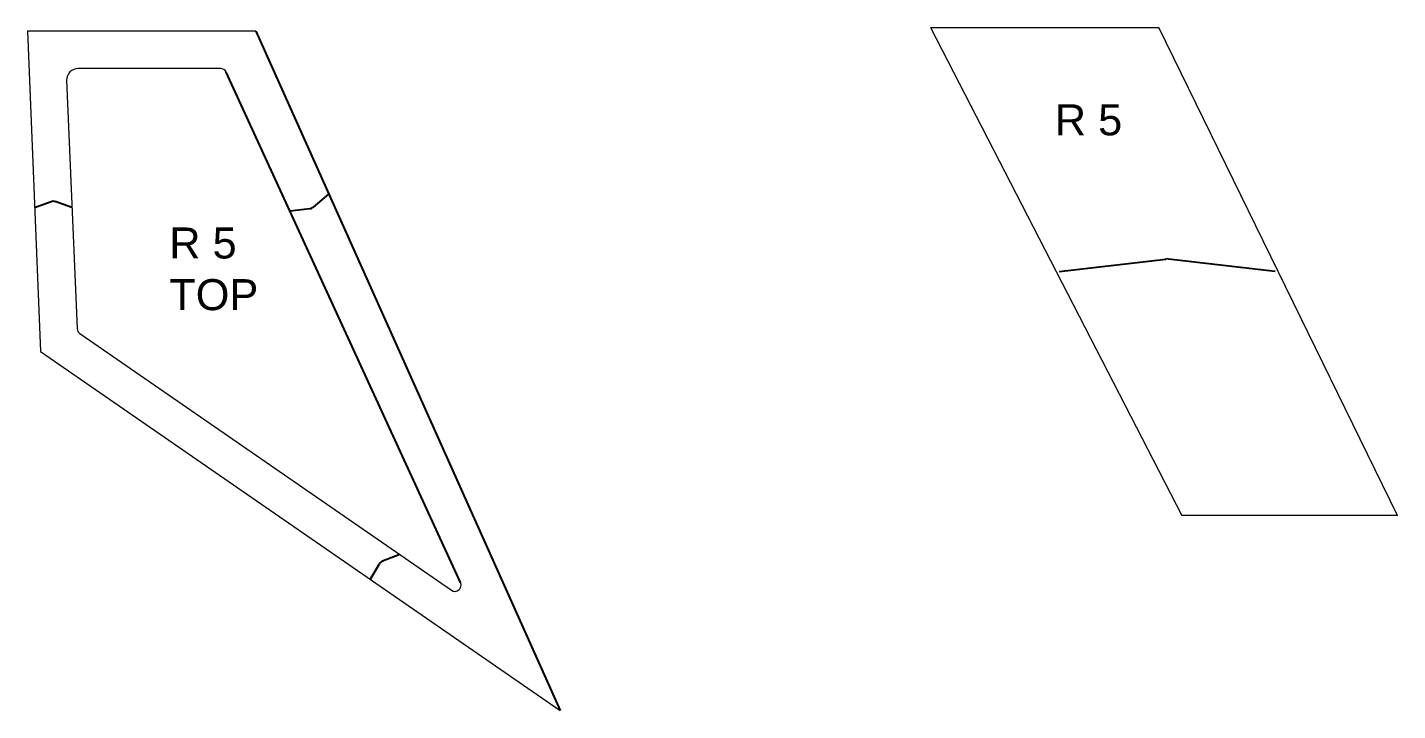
# Model space of a CAD drawing. Header units: inches. Extents: x -2039 to 487, y -866 to 2565.
# Drawn here: x 265.7 to 486.6, y 1158.9 to 1269.1 of the extents above; entities that cross this region are included whole.
import ezdxf

# ---------------------------------------------------------------- set-up
doc = ezdxf.new("R2010")
doc.units = ezdxf.units.IN
doc.header["$MEASUREMENT"] = 0
doc.layers.add('Annotation', color=7, linetype='Continuous', lineweight=9)
doc.styles.get("Standard").update_dxf_attribs({"font": 'Arial.ttf'})

msp = doc.modelspace()

# ---------------------------------------------------------------- linework, layer by layer
at = {"color": 7, "linetype": 'Continuous', "lineweight": 15}
for p, q in [((265.74, 1268.42), (267.83, 1216.76)), ((302.55, 1268.42), (265.74, 1268.42)), ((411.32, 1269.06), (451.83, 1190.34)), ((411.32, 1269.06), (448.12, 1269.06)), ((486.63, 1190.34), (448.12, 1269.06)), ((296.88, 1262.42), (273.93, 1262.42)), ((272.07, 1260.52), (273.76, 1220.46)), ((274.19, 1219.66), (334.09, 1178.26)), ((267.83, 1216.76), (351.62, 1158.85)), ((486.63, 1190.34), (451.83, 1190.34))]:
    msp.add_line(p, q, dxfattribs=at)
for p, q in [((302.55, 1268.42), (351.62, 1158.85)), ((335.57, 1179.5), (297.79, 1261.83)), ((314.3, 1242.18), (311.82, 1240.07)), ((266.89, 1240), (269.58, 1240.95)), ((272.93, 1240), (270.24, 1240.95)), ((308.05, 1239.48), (311.28, 1239.83)), ((432.07, 1229.7), (449.25, 1231.68)), ((466.88, 1229.7), (449.7, 1231.68)), ((325.76, 1184.02), (323.01, 1182.95)), ((320.99, 1180.02), (322.52, 1182.54))]:
    msp.add_line(p, q)
for centre, radius, start, end in [((273.93, 1260.55), 1.87, 90, 181), ((296.88, 1261.42), 1, 24.7, 90), ((274.76, 1220.48), 1, 181, 235.3513), ((334.66, 1179.08), 1, 235.3513, 24.6)]:
    msp.add_arc(centre, radius, start, end, dxfattribs=at)
for centre, radius, start, end in [((269.91, 1240), 1, 70.6834, 109.3166), ((311.17, 1240.83), 1, 276.31, 310.4658), ((449.47, 1229.7), 2, 83.4004, 96.5996), ((323.38, 1182.02), 1, 111.1812, 148.6671)]:
    msp.add_arc(centre, radius, start, end)

# ---------------------------------------------------------------- texts
at = {"layer": 'Annotation', "char_height": 5, "attachment_point": 1}
for s, insert in [('R 5', (431.37, 1256.64)), ('R 5 TOP', (288.61, 1236.78))]:
    msp.add_mtext_dynamic_manual_height_columns(s, width=13.2209, gutter_width=1, heights=[0], dxfattribs=dict(at, insert=insert))

doc.saveas('drawing.dxf')
